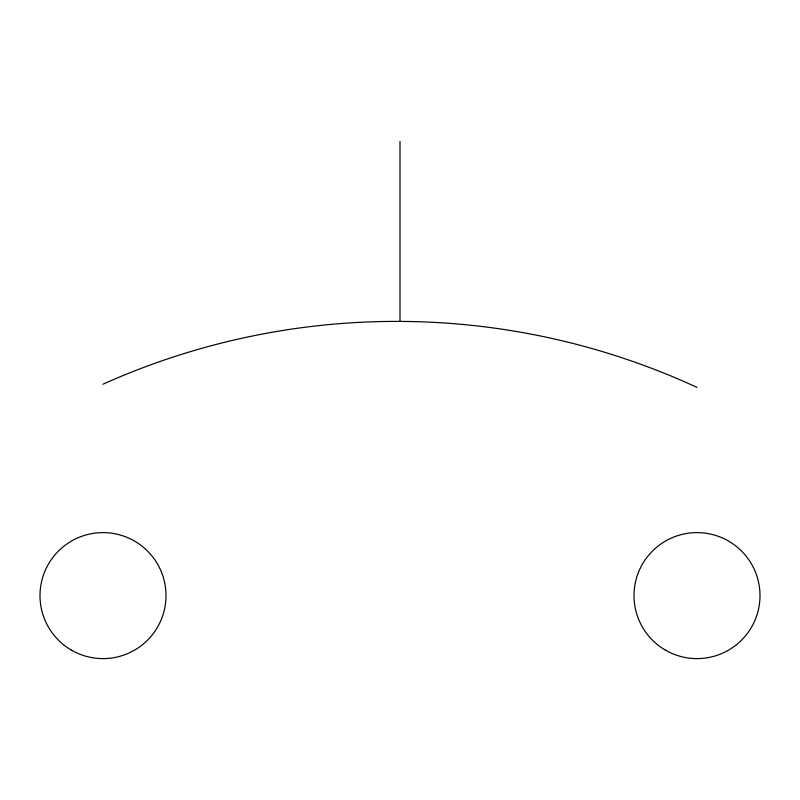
<?xml version="1.0" encoding="UTF-8"?>
<svg xmlns="http://www.w3.org/2000/svg" width="800" height="800" viewBox="0 0 800 800"><rect width="100%" height="100%" fill="white"/><g stroke="black" fill="none" stroke-linecap="round" stroke-linejoin="round"><path stroke-width="1.2" d="M400 141.39L400 321.39M103 384.19A717.19 717.19 0 0 1 697 387.39M71.5 650.17A63 63 0 0 0 166 595.61A63 63 0 0 0 71.5 541.05A63 63 0 0 0 71.5 650.17M665.5 650.17A63 63 0 0 0 760 595.61A63 63 0 0 0 665.5 541.05A63 63 0 0 0 665.5 650.17"/></g></svg>
